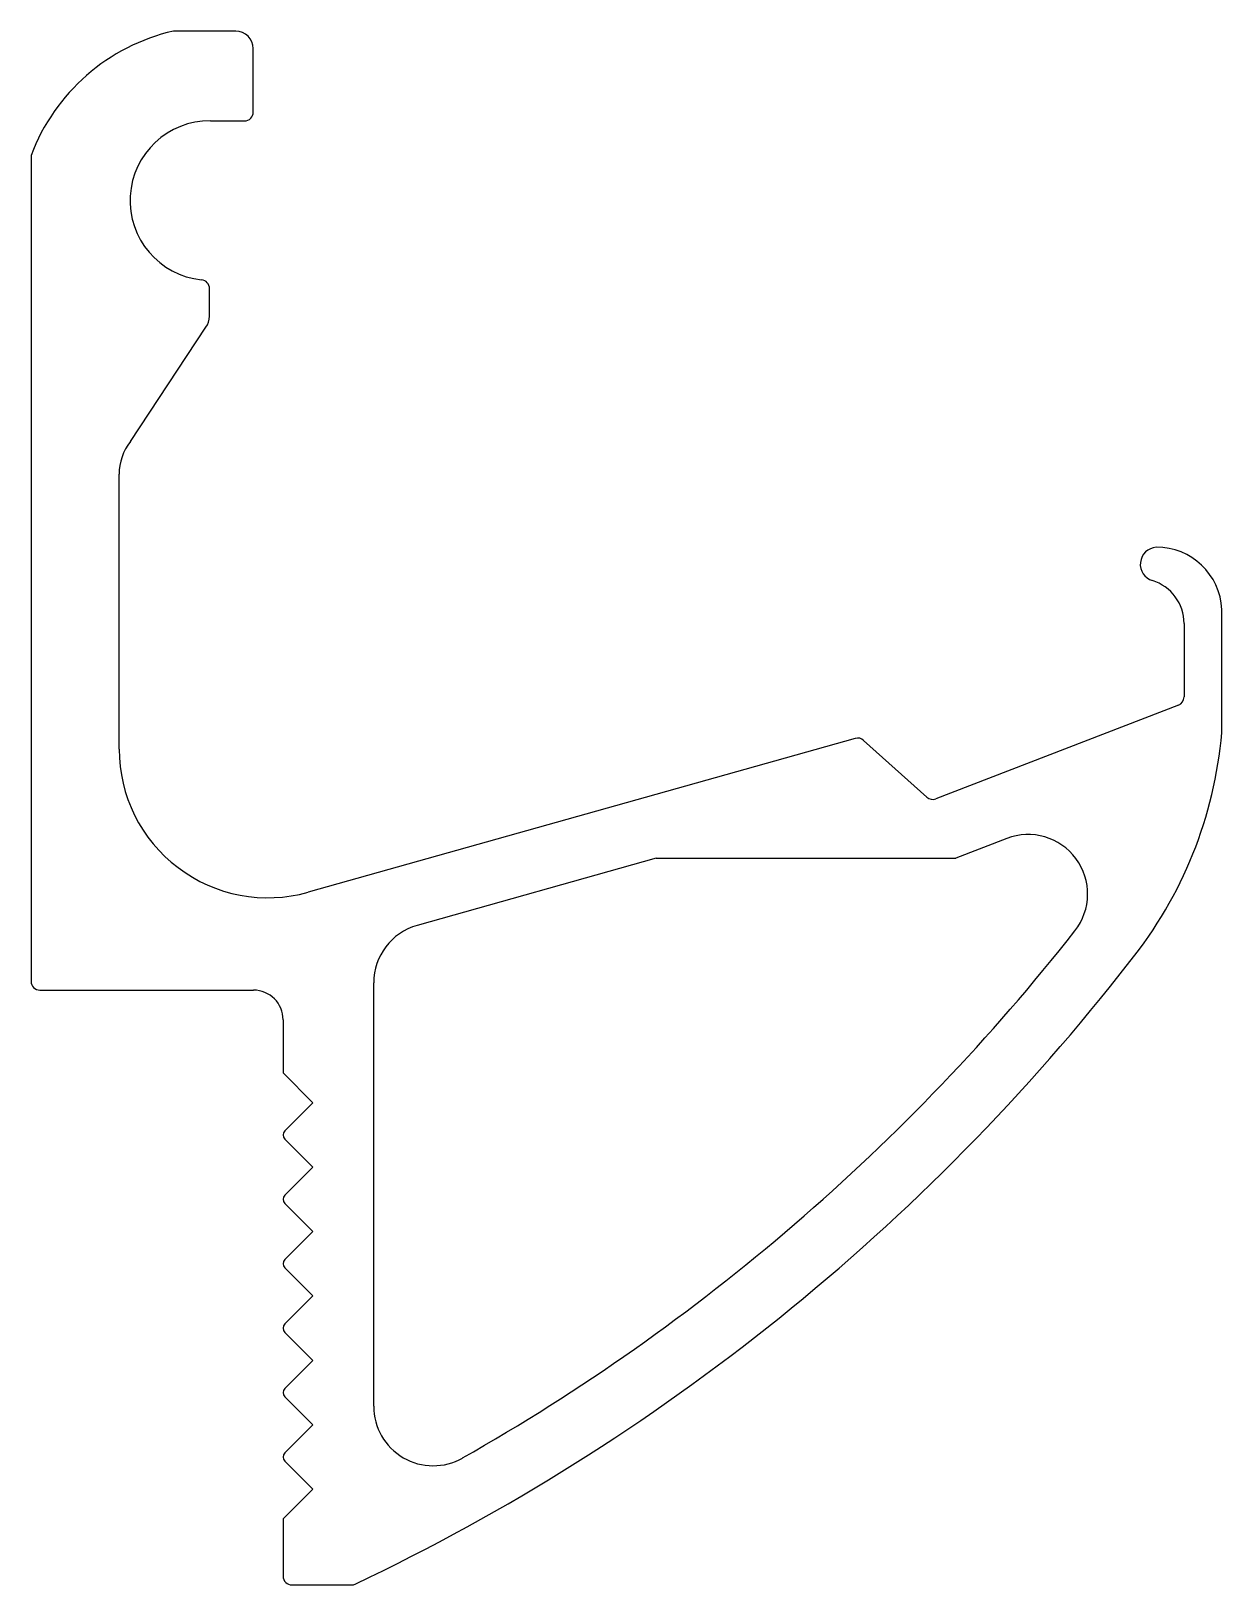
# Model space of a CAD drawing. Extents: x 830.7 to 870.7, y 411 to 463.2.
import ezdxf

# ---------------------------------------------------------------- set-up
doc = ezdxf.new("R2010")
doc.units = 0
doc.layers.get('0').update_dxf_attribs({"linetype": 'CONTINUOUS'})

msp = doc.modelspace()

# ---------------------------------------------------------------- linework, layer by layer
for p, q in [((837.577, 463.205), (835.481, 463.205)), ((838.167, 460.482), (838.167, 462.615)), ((836.732, 460.187), (837.872, 460.187)), ((830.699, 459.027), (830.699, 431.26)), ((836.699, 453.618), (836.699, 454.545)), ((834.04, 449.41), (836.571, 453.251)), ((833.657, 439.069), (833.657, 448.31)), ((870.729, 439.615), (870.729, 443.761)), ((869.456, 443.29), (869.456, 440.822)), ((869.269, 440.547), (861.116, 437.397)), ((858.404, 439.427), (840.01, 434.256)), ((860.807, 437.453), (858.686, 439.361)), ((863.494, 436.06), (861.783, 435.399)), ((851.711, 435.399), (843.674, 433.14)), ((851.711, 435.399), (861.783, 435.399)), ((830.994, 430.965), (838.172, 430.965)), ((842.216, 416.975), (842.216, 431.214)), ((839.172, 429.965), (839.172, 428.18)), ((839.172, 428.18), (840.172, 427.18)), ((840.172, 427.18), (839.23, 426.239)), ((839.23, 425.956), (840.172, 425.015)), ((840.172, 425.015), (839.23, 424.073)), ((839.23, 423.79), (840.172, 422.849)), ((840.172, 422.849), (839.23, 421.908)), ((839.23, 421.625), (840.172, 420.683)), ((840.172, 420.683), (839.23, 419.742)), ((839.23, 419.459), (840.172, 418.518)), ((840.172, 418.518), (839.23, 417.576)), ((839.23, 417.293), (840.172, 416.352)), ((840.172, 416.352), (839.23, 415.41)), ((839.23, 415.128), (840.172, 414.186)), ((840.172, 414.186), (839.172, 413.186)), ((839.172, 413.186), (839.172, 411.264)), ((839.467, 410.969), (841.468, 410.969))]:
    msp.add_line(p, q)
for centre, radius, start, end in [((836.992, 456.649), 6.728, 102.9765, 159.2982), ((837.577, 462.615), 0.59, 0, 90), ((837.872, 460.482), 0.295, 270, 0), ((836.705, 457.508), 2.679, 89.4276, 264.0893), ((836.399, 454.545), 0.3, 0, 84.0893), ((836.108, 453.618), 0.59, 321.5973, 0), ((835.427, 448.31), 1.77, 141.5973, 180), ((868.559, 445.279), 0.574, 93.7736, 253.1187), ((868.538, 443.659), 2.193, 2.6512, 90.4555), ((867.956, 443.295), 1.5, 359.8018, 73.1187), ((869.161, 440.822), 0.295, 291.3621, 360), ((858.485, 439.138), 0.3, 48.0337, 105.7027), ((856.46, 440.886), 14.325, 321.2903, 354.9125), ((838.657, 439.069), 5, 180, 285.7027), ((861.008, 437.676), 0.3, 228.0337, 291.1279), ((864.215, 434.195), 2, 321.8736, 111.1279), ((844.216, 431.214), 2, 105.7027, 180), ((810.513, 476.342), 70.266, 299.58342, 321.87365), ((810.513, 476.342), 72.36, 295.43857, 322.13494), ((830.994, 431.26), 0.295, 180, 270), ((838.172, 429.965), 1, 0, 90), ((839.372, 426.097), 0.2, 135, 225), ((839.372, 423.932), 0.2, 135, 225), ((839.372, 421.766), 0.2, 135, 225), ((839.372, 419.6), 0.2, 135, 225), ((839.372, 417.435), 0.2, 135, 225), ((844.216, 416.975), 2, 180, 299.5834), ((839.372, 415.269), 0.2, 135, 225), ((839.467, 411.264), 0.295, 180, 270), ((841.468, 411.264), 0.295, 270, 295.4386)]:
    msp.add_arc(centre, radius, start, end)

doc.saveas('drawing.dxf')
